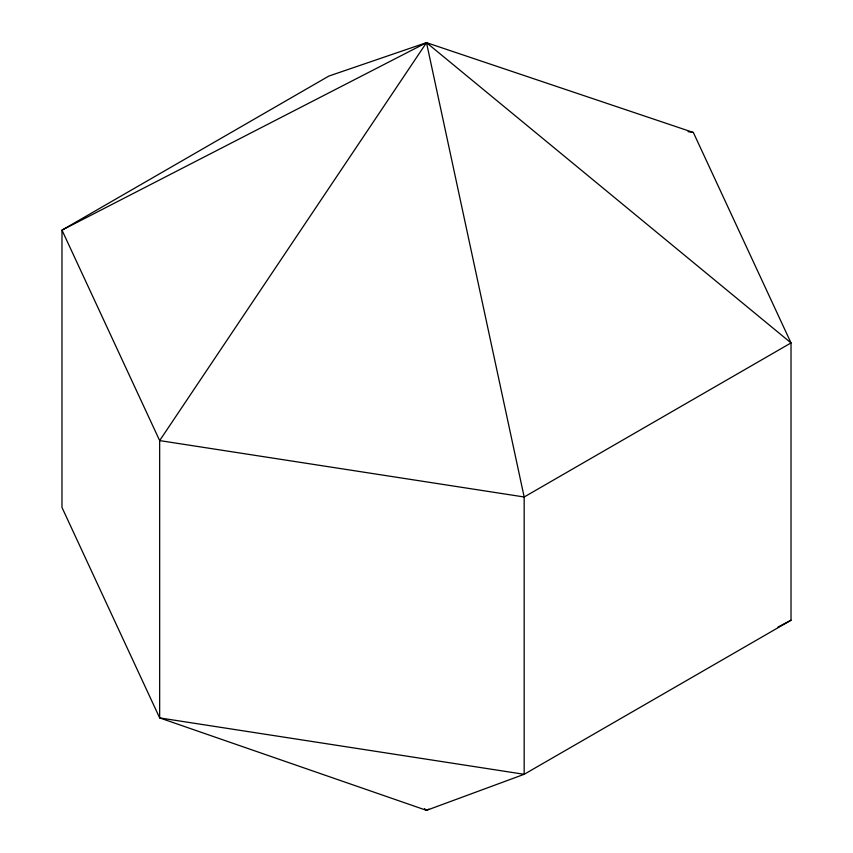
<?xml version="1.0" encoding="UTF-8"?>
<svg xmlns="http://www.w3.org/2000/svg" width="853" height="853" viewBox="0 0 853 853"><rect width="100%" height="100%" fill="white"/><g stroke="black" fill="none" stroke-linecap="round" stroke-linejoin="round"><path stroke-width="1.28" d="M791.019 620.238L524.168 774.3L426.5 810.35L159.66 717.906L61.981 507.46L61.981 230.139L328.831 76.077L426.5 42.65L693.34 132.471L791.019 342.927L791.019 620.238L778.043 627.008M428.856 809.124L426.5 810.35L424.453 808.644M688.083 131.661L693.34 132.471M426.5 42.65L159.66 440.596L159.66 717.906L524.168 774.3L524.168 496.99L426.5 42.65L61.981 230.139L159.66 440.596L524.168 496.99L791.019 342.927L426.5 42.65"/></g></svg>
